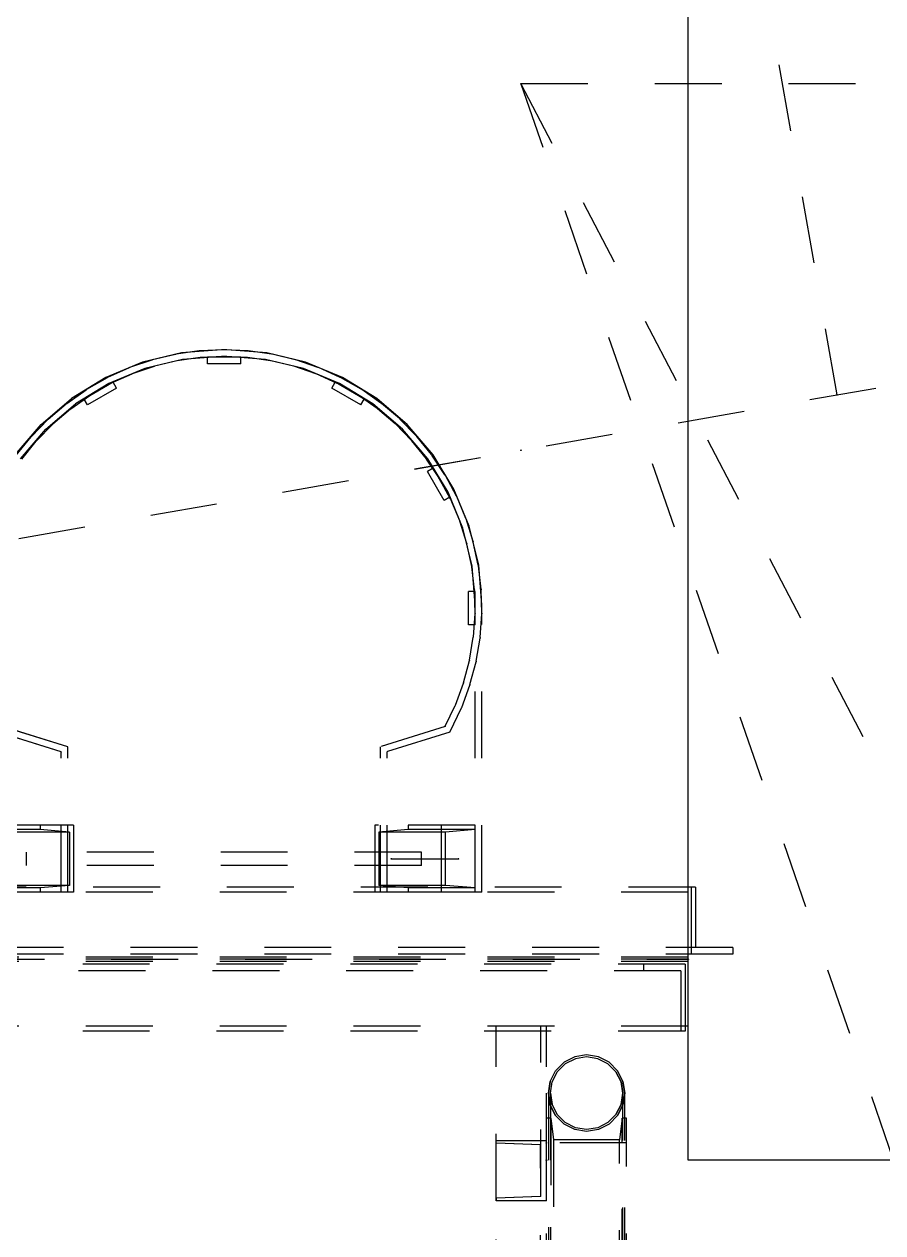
# Model space of a CAD drawing. Header units: millimetres. Extents: x 149919 to 150445, y 136651 to 136866.
# Drawn here: x 150259.471 to 150260.754, y 136848.966 to 136850.771 of the extents above; entities that cross this region are included whole.
import ezdxf

# ---------------------------------------------------------------- set-up
doc = ezdxf.new("R2010")
doc.units = ezdxf.units.MM
doc.header["$LTSCALE"] = 0.25
for name, pattern in [('CENTER', [50.8, 31.75, -6.35, 6.35, -6.35]), ('XKITLINE00', [0]), ('XKITLINE02', [4, 2, -2]), ('XKITLINE03', [6, 3, -1, 1, -1])]:
    doc.linetypes.add(name, pattern=pattern)

# ---------------------------------------------------------------- blocks, each defined once
blk = doc.blocks.new('çatıı')
at = {"color": 8, "linetype": 'CENTER'}
for p, q in [((11887.25, 19984.55), (11708.48, 21003.4)), ((11887.25, 19984.55), (11729.82, 20881.76)), ((11840, 20030.97), (12370, 19020.27)), ((11840, 20030.97), (12015, 19525.62)), ((12370, 20030.97), (11840, 20030.97)), ((11469.5, 19911.27), (12015, 20006.95)), ((11469.5, 19911.27), (12015, 20006.95)), ((11469.5, 19911.27), (11840, 19976.26))]:
    blk.add_line(p, q, dxfattribs=at)
at = {"color": 5, "linetype": 'XKITLINE00'}
for p, q in [((11865, 19870.28), (11865, 20204.82)), ((11945, 19870.28), (11865, 19870.28))]:
    blk.add_line(p, q, dxfattribs=at)
at = {"color": 116, "linetype": 'XKITLINE02', "true_color": 0x136734}
for p, q in [((11795.25, 19991.27), (11789.29, 19990.81)), ((11792.05, 19991.11), (11791.95, 19991.09)), ((11792.05, 19991.11), (11791.95, 19991.09)), ((11792.05, 19991.11), (11791.95, 19991.09)), ((11792.05, 19991.11), (11791.95, 19991.09)), ((11792.05, 19991.11), (11791.95, 19991.09)), ((11792.05, 19991.11), (11791.95, 19991.09)), ((11795.56, 19991.27), (11792.05, 19991.11)), ((11795.56, 19991.27), (11792.05, 19991.11)), ((11795.56, 19991.27), (11792.05, 19991.11)), ((11796.05, 19991.27), (11795.25, 19991.27)), ((11795.65, 19991.28), (11795.56, 19991.27)), ((11795.65, 19991.28), (11795.56, 19991.27)), ((11795.65, 19991.28), (11795.56, 19991.27)), ((11795.65, 19991.28), (11795.56, 19991.27)), ((11795.65, 19991.28), (11795.56, 19991.27)), ((11795.65, 19991.28), (11795.56, 19991.27)), ((11799.17, 19991.11), (11795.65, 19991.28)), ((11799.17, 19991.11), (11795.65, 19991.28)), ((11799.17, 19991.11), (11795.65, 19991.28)), ((11802.02, 19990.81), (11796.05, 19991.27)), ((11799.26, 19991.11), (11799.17, 19991.11)), ((11799.26, 19991.11), (11799.17, 19991.11)), ((11799.26, 19991.11), (11799.17, 19991.11)), ((11799.26, 19991.11), (11799.17, 19991.11)), ((11799.26, 19991.11), (11799.17, 19991.11)), ((11799.26, 19991.11), (11799.17, 19991.11)), ((11802.74, 19990.61), (11799.26, 19991.11)), ((11802.74, 19990.61), (11799.26, 19991.11)), ((11802.74, 19990.61), (11799.26, 19991.11)), ((11783.48, 19989.41), (11777.96, 19987.12)), ((11784.87, 19989.73), (11781.54, 19988.6)), ((11784.87, 19989.73), (11781.54, 19988.6)), ((11784.87, 19989.73), (11781.54, 19988.6)), ((11789.29, 19990.81), (11783.48, 19989.41)), ((11789.45, 19989.82), (11783.79, 19988.46)), ((11784.96, 19989.76), (11784.87, 19989.73)), ((11784.96, 19989.76), (11784.87, 19989.73)), ((11784.96, 19989.76), (11784.87, 19989.73)), ((11784.96, 19989.76), (11784.87, 19989.73)), ((11784.96, 19989.76), (11784.87, 19989.73)), ((11784.96, 19989.76), (11784.87, 19989.73)), ((11788.38, 19990.58), (11784.96, 19989.76)), ((11788.38, 19990.58), (11784.96, 19989.76)), ((11788.38, 19990.58), (11784.96, 19989.76)), ((11788.61, 19989.6), (11785.24, 19988.8)), ((11788.61, 19989.6), (11785.24, 19988.8)), ((11788.61, 19989.6), (11785.24, 19988.8)), ((11788.47, 19990.6), (11788.38, 19990.58)), ((11788.47, 19990.6), (11788.38, 19990.58)), ((11788.47, 19990.6), (11788.38, 19990.58)), ((11788.47, 19990.6), (11788.38, 19990.58)), ((11788.47, 19990.6), (11788.38, 19990.58)), ((11788.47, 19990.6), (11788.38, 19990.58)), ((11791.95, 19991.09), (11788.47, 19990.6)), ((11791.95, 19991.09), (11788.47, 19990.6)), ((11791.95, 19991.09), (11788.47, 19990.6)), ((11788.66, 19989.62), (11788.61, 19989.6)), ((11788.66, 19989.62), (11788.61, 19989.6)), ((11788.66, 19989.62), (11788.61, 19989.6)), ((11788.66, 19989.62), (11788.61, 19989.6)), ((11788.66, 19989.62), (11788.61, 19989.6)), ((11788.66, 19989.62), (11788.61, 19989.6)), ((11792.09, 19990.1), (11788.66, 19989.62)), ((11792.09, 19990.1), (11788.66, 19989.62)), ((11792.09, 19990.1), (11788.66, 19989.62)), ((11795.25, 19990.27), (11789.45, 19989.82)), ((11792.14, 19990.11), (11792.09, 19990.1)), ((11792.14, 19990.11), (11792.09, 19990.1)), ((11792.14, 19990.11), (11792.09, 19990.1)), ((11792.14, 19990.11), (11792.09, 19990.1)), ((11792.14, 19990.11), (11792.09, 19990.1)), ((11792.14, 19990.11), (11792.09, 19990.1)), ((11795.6, 19990.27), (11792.14, 19990.11)), ((11795.6, 19990.27), (11792.14, 19990.11)), ((11795.6, 19990.27), (11792.14, 19990.11)), ((11793.15, 19989.19), (11793.15, 19990.19)), ((11798.15, 19990.19), (11793.15, 19990.19)), ((11796.05, 19990.27), (11795.25, 19990.27)), ((11795.65, 19990.27), (11795.6, 19990.27)), ((11795.65, 19990.27), (11795.6, 19990.27)), ((11795.65, 19990.27), (11795.6, 19990.27)), ((11795.65, 19990.27), (11795.6, 19990.27)), ((11795.65, 19990.27), (11795.6, 19990.27)), ((11795.65, 19990.27), (11795.6, 19990.27)), ((11799.12, 19990.11), (11795.65, 19990.27)), ((11799.12, 19990.11), (11795.65, 19990.27)), ((11799.12, 19990.11), (11795.65, 19990.27)), ((11801.86, 19989.82), (11796.05, 19990.27)), ((11798.15, 19989.19), (11798.15, 19990.19)), ((11799.17, 19990.11), (11799.12, 19990.11)), ((11799.17, 19990.11), (11799.12, 19990.11)), ((11799.17, 19990.11), (11799.12, 19990.11)), ((11799.17, 19990.11), (11799.12, 19990.11)), ((11799.17, 19990.11), (11799.12, 19990.11)), ((11799.17, 19990.11), (11799.12, 19990.11)), ((11802.6, 19989.62), (11799.17, 19990.11)), ((11802.6, 19989.62), (11799.17, 19990.11)), ((11802.6, 19989.62), (11799.17, 19990.11)), ((11807.52, 19988.46), (11801.86, 19989.82)), ((11807.83, 19989.41), (11802.02, 19990.81)), ((11802.65, 19989.62), (11802.6, 19989.62)), ((11802.65, 19989.62), (11802.6, 19989.62)), ((11802.65, 19989.62), (11802.6, 19989.62)), ((11802.65, 19989.62), (11802.6, 19989.62)), ((11802.65, 19989.62), (11802.6, 19989.62)), ((11802.65, 19989.62), (11802.6, 19989.62)), ((11806.02, 19988.81), (11802.65, 19989.62)), ((11806.02, 19988.81), (11802.65, 19989.62)), ((11806.02, 19988.81), (11802.65, 19989.62)), ((11802.84, 19990.6), (11802.74, 19990.61)), ((11802.84, 19990.6), (11802.74, 19990.61)), ((11802.84, 19990.6), (11802.74, 19990.61)), ((11802.84, 19990.6), (11802.74, 19990.61)), ((11802.84, 19990.6), (11802.74, 19990.61)), ((11802.84, 19990.6), (11802.74, 19990.61)), ((11806.26, 19989.78), (11802.84, 19990.6)), ((11806.26, 19989.78), (11802.84, 19990.6)), ((11806.26, 19989.78), (11802.84, 19990.6)), ((11806.35, 19989.76), (11806.26, 19989.78)), ((11806.35, 19989.76), (11806.26, 19989.78)), ((11806.35, 19989.76), (11806.26, 19989.78)), ((11806.35, 19989.76), (11806.26, 19989.78)), ((11806.35, 19989.76), (11806.26, 19989.78)), ((11806.35, 19989.76), (11806.26, 19989.78)), ((11809.68, 19988.63), (11806.35, 19989.76)), ((11809.68, 19988.63), (11806.35, 19989.76)), ((11809.68, 19988.63), (11806.35, 19989.76)), ((11813.35, 19987.12), (11807.83, 19989.41)), ((11781.45, 19988.56), (11778.25, 19987.11)), ((11781.45, 19988.56), (11778.25, 19987.11)), ((11781.45, 19988.56), (11778.25, 19987.11)), ((11783.79, 19988.46), (11778.41, 19986.23)), ((11781.86, 19987.64), (11778.7, 19986.22)), ((11781.86, 19987.64), (11778.7, 19986.22)), ((11781.86, 19987.64), (11778.7, 19986.22)), ((11781.54, 19988.6), (11781.45, 19988.56)), ((11781.54, 19988.6), (11781.45, 19988.56)), ((11781.54, 19988.6), (11781.45, 19988.56)), ((11781.54, 19988.6), (11781.45, 19988.56)), ((11781.54, 19988.6), (11781.45, 19988.56)), ((11781.54, 19988.6), (11781.45, 19988.56)), ((11781.91, 19987.66), (11781.86, 19987.64)), ((11781.91, 19987.66), (11781.86, 19987.64)), ((11781.91, 19987.66), (11781.86, 19987.64)), ((11781.91, 19987.66), (11781.86, 19987.64)), ((11781.91, 19987.66), (11781.86, 19987.64)), ((11781.91, 19987.66), (11781.86, 19987.64)), ((11785.19, 19988.78), (11781.91, 19987.66)), ((11785.19, 19988.78), (11781.91, 19987.66)), ((11785.19, 19988.78), (11781.91, 19987.66)), ((11785.24, 19988.8), (11785.19, 19988.78)), ((11785.24, 19988.8), (11785.19, 19988.78)), ((11785.24, 19988.8), (11785.19, 19988.78)), ((11785.24, 19988.8), (11785.19, 19988.78)), ((11785.24, 19988.8), (11785.19, 19988.78)), ((11785.24, 19988.8), (11785.19, 19988.78)), ((11798.15, 19989.19), (11793.15, 19989.19)), ((11806.07, 19988.8), (11806.02, 19988.81)), ((11806.07, 19988.8), (11806.02, 19988.81)), ((11806.07, 19988.8), (11806.02, 19988.81)), ((11806.07, 19988.8), (11806.02, 19988.81)), ((11806.07, 19988.8), (11806.02, 19988.81)), ((11806.07, 19988.8), (11806.02, 19988.81)), ((11809.36, 19987.68), (11806.07, 19988.8)), ((11809.36, 19987.68), (11806.07, 19988.8)), ((11809.36, 19987.68), (11806.07, 19988.8)), ((11812.9, 19986.23), (11807.52, 19988.46)), ((11809.4, 19987.66), (11809.36, 19987.68)), ((11809.4, 19987.66), (11809.36, 19987.68)), ((11809.4, 19987.66), (11809.36, 19987.68)), ((11809.4, 19987.66), (11809.36, 19987.68)), ((11809.4, 19987.66), (11809.36, 19987.68)), ((11809.4, 19987.66), (11809.36, 19987.68)), ((11812.57, 19986.24), (11809.4, 19987.66)), ((11812.57, 19986.24), (11809.4, 19987.66)), ((11812.57, 19986.24), (11809.4, 19987.66)), ((11809.77, 19988.6), (11809.68, 19988.63)), ((11809.77, 19988.6), (11809.68, 19988.63)), ((11809.77, 19988.6), (11809.68, 19988.63)), ((11809.77, 19988.6), (11809.68, 19988.63)), ((11809.77, 19988.6), (11809.68, 19988.63)), ((11809.77, 19988.6), (11809.68, 19988.63)), ((11812.98, 19987.15), (11809.77, 19988.6)), ((11812.98, 19987.15), (11809.77, 19988.6)), ((11812.98, 19987.15), (11809.77, 19988.6)), ((11777.96, 19987.12), (11772.86, 19984)), ((11778.41, 19986.23), (11773.45, 19983.19)), ((11779.07, 19986.42), (11774.74, 19983.91)), ((11778.16, 19987.07), (11775.1, 19985.33)), ((11778.16, 19987.07), (11775.1, 19985.33)), ((11778.16, 19987.07), (11775.1, 19985.33)), ((11778.65, 19986.2), (11775.64, 19984.49)), ((11778.65, 19986.2), (11775.64, 19984.49)), ((11778.65, 19986.2), (11775.64, 19984.49)), ((11778.25, 19987.11), (11778.16, 19987.07)), ((11778.25, 19987.11), (11778.16, 19987.07)), ((11778.25, 19987.11), (11778.16, 19987.07)), ((11778.25, 19987.11), (11778.16, 19987.07)), ((11778.25, 19987.11), (11778.16, 19987.07)), ((11778.25, 19987.11), (11778.16, 19987.07)), ((11778.7, 19986.22), (11778.65, 19986.2)), ((11778.7, 19986.22), (11778.65, 19986.2)), ((11778.7, 19986.22), (11778.65, 19986.2)), ((11778.7, 19986.22), (11778.65, 19986.2)), ((11778.7, 19986.22), (11778.65, 19986.2)), ((11778.7, 19986.22), (11778.65, 19986.2)), ((11779.57, 19985.55), (11779.07, 19986.42)), ((11811.74, 19985.55), (11812.24, 19986.42)), ((11816.57, 19983.91), (11812.24, 19986.42)), ((11812.61, 19986.22), (11812.57, 19986.24)), ((11812.61, 19986.22), (11812.57, 19986.24)), ((11812.61, 19986.22), (11812.57, 19986.24)), ((11812.61, 19986.22), (11812.57, 19986.24)), ((11812.61, 19986.22), (11812.57, 19986.24)), ((11812.61, 19986.22), (11812.57, 19986.24)), ((11815.63, 19984.51), (11812.61, 19986.22)), ((11815.63, 19984.51), (11812.61, 19986.22)), ((11815.63, 19984.51), (11812.61, 19986.22)), ((11817.86, 19983.19), (11812.9, 19986.23)), ((11813.06, 19987.11), (11812.98, 19987.15)), ((11813.06, 19987.11), (11812.98, 19987.15)), ((11813.06, 19987.11), (11812.98, 19987.15)), ((11813.06, 19987.11), (11812.98, 19987.15)), ((11813.06, 19987.11), (11812.98, 19987.15)), ((11813.06, 19987.11), (11812.98, 19987.15)), ((11816.12, 19985.38), (11813.06, 19987.11)), ((11816.12, 19985.38), (11813.06, 19987.11)), ((11816.12, 19985.38), (11813.06, 19987.11)), ((11818.45, 19984), (11813.35, 19987.12)), ((11768.31, 19980.12), (11772.86, 19984)), ((11772.14, 19983.26), (11775.03, 19985.28)), ((11772.14, 19983.26), (11775.03, 19985.28)), ((11772.14, 19983.26), (11775.03, 19985.28)), ((11772.76, 19982.47), (11775.6, 19984.46)), ((11772.76, 19982.47), (11775.6, 19984.46)), ((11772.76, 19982.47), (11775.6, 19984.46)), ((11775.24, 19983.05), (11774.74, 19983.91)), ((11775.1, 19985.33), (11775.03, 19985.28)), ((11775.1, 19985.33), (11775.03, 19985.28)), ((11775.1, 19985.33), (11775.03, 19985.28)), ((11775.1, 19985.33), (11775.03, 19985.28)), ((11775.1, 19985.33), (11775.03, 19985.28)), ((11775.1, 19985.33), (11775.03, 19985.28)), ((11779.57, 19985.55), (11775.24, 19983.05)), ((11775.64, 19984.49), (11775.6, 19984.46)), ((11775.64, 19984.49), (11775.6, 19984.46)), ((11775.64, 19984.49), (11775.6, 19984.46)), ((11775.64, 19984.49), (11775.6, 19984.46)), ((11775.64, 19984.49), (11775.6, 19984.46)), ((11775.64, 19984.49), (11775.6, 19984.46)), ((11816.07, 19983.05), (11811.74, 19985.55)), ((11815.67, 19984.49), (11815.63, 19984.51)), ((11815.67, 19984.49), (11815.63, 19984.51)), ((11815.67, 19984.49), (11815.63, 19984.51)), ((11815.67, 19984.49), (11815.63, 19984.51)), ((11815.67, 19984.49), (11815.63, 19984.51)), ((11815.67, 19984.49), (11815.63, 19984.51)), ((11818.51, 19982.5), (11815.67, 19984.49)), ((11818.51, 19982.5), (11815.67, 19984.49)), ((11818.51, 19982.5), (11815.67, 19984.49)), ((11816.07, 19983.05), (11816.57, 19983.91)), ((11816.21, 19985.33), (11816.12, 19985.38)), ((11816.21, 19985.33), (11816.12, 19985.38)), ((11816.21, 19985.33), (11816.12, 19985.38)), ((11816.21, 19985.33), (11816.12, 19985.38)), ((11816.21, 19985.33), (11816.12, 19985.38)), ((11816.21, 19985.33), (11816.12, 19985.38)), ((11819.09, 19983.32), (11816.21, 19985.33)), ((11819.09, 19983.32), (11816.21, 19985.33)), ((11819.09, 19983.32), (11816.21, 19985.33)), ((11823, 19980.12), (11818.45, 19984)), ((11769.02, 19979.41), (11773.45, 19983.19)), ((11769.39, 19980.93), (11772.07, 19983.2)), ((11769.39, 19980.93), (11772.07, 19983.2)), ((11769.39, 19980.93), (11772.07, 19983.2)), ((11770.07, 19980.19), (11772.72, 19982.44)), ((11770.07, 19980.19), (11772.72, 19982.44)), ((11770.07, 19980.19), (11772.72, 19982.44)), ((11772.14, 19983.26), (11772.07, 19983.2)), ((11772.14, 19983.26), (11772.07, 19983.2)), ((11772.14, 19983.26), (11772.07, 19983.2)), ((11772.14, 19983.26), (11772.07, 19983.2)), ((11772.14, 19983.26), (11772.07, 19983.2)), ((11772.14, 19983.26), (11772.07, 19983.2)), ((11772.76, 19982.47), (11772.72, 19982.44)), ((11772.76, 19982.47), (11772.72, 19982.44)), ((11772.76, 19982.47), (11772.72, 19982.44)), ((11772.76, 19982.47), (11772.72, 19982.44)), ((11772.76, 19982.47), (11772.72, 19982.44)), ((11772.76, 19982.47), (11772.72, 19982.44)), ((11822.29, 19979.41), (11817.86, 19983.19)), ((11818.55, 19982.47), (11818.51, 19982.5)), ((11818.55, 19982.47), (11818.51, 19982.5)), ((11818.55, 19982.47), (11818.51, 19982.5)), ((11818.55, 19982.47), (11818.51, 19982.5)), ((11818.55, 19982.47), (11818.51, 19982.5)), ((11818.55, 19982.47), (11818.51, 19982.5)), ((11821.2, 19980.23), (11818.55, 19982.47)), ((11821.2, 19980.23), (11818.55, 19982.47)), ((11821.2, 19980.23), (11818.55, 19982.47)), ((11819.17, 19983.26), (11819.09, 19983.32)), ((11819.17, 19983.26), (11819.09, 19983.32)), ((11819.17, 19983.26), (11819.09, 19983.32)), ((11819.17, 19983.26), (11819.09, 19983.32)), ((11819.17, 19983.26), (11819.09, 19983.32)), ((11819.17, 19983.26), (11819.09, 19983.32)), ((11821.85, 19980.99), (11819.17, 19983.26)), ((11821.85, 19980.99), (11819.17, 19983.26)), ((11821.85, 19980.99), (11819.17, 19983.26)), ((11766.87, 19978.34), (11769.32, 19980.86)), ((11766.87, 19978.34), (11769.32, 19980.86)), ((11766.87, 19978.34), (11769.32, 19980.86)), ((11769.39, 19980.93), (11769.32, 19980.86)), ((11769.39, 19980.93), (11769.32, 19980.86)), ((11769.39, 19980.93), (11769.32, 19980.86)), ((11769.39, 19980.93), (11769.32, 19980.86)), ((11769.39, 19980.93), (11769.32, 19980.86)), ((11769.39, 19980.93), (11769.32, 19980.86)), ((11821.92, 19980.93), (11821.85, 19980.99)), ((11821.92, 19980.93), (11821.85, 19980.99)), ((11821.92, 19980.93), (11821.85, 19980.99)), ((11821.92, 19980.93), (11821.85, 19980.99)), ((11821.92, 19980.93), (11821.85, 19980.99)), ((11821.92, 19980.93), (11821.85, 19980.99)), ((11824.37, 19978.41), (11821.92, 19980.93)), ((11824.37, 19978.41), (11821.92, 19980.93)), ((11824.37, 19978.41), (11821.92, 19980.93)), ((11764.43, 19975.57), (11768.31, 19980.12)), ((11765.24, 19974.98), (11769.02, 19979.41)), ((11767.62, 19977.68), (11770.04, 19980.16)), ((11767.62, 19977.68), (11770.04, 19980.16)), ((11767.62, 19977.68), (11770.04, 19980.16)), ((11770.07, 19980.19), (11770.04, 19980.16)), ((11770.07, 19980.19), (11770.04, 19980.16)), ((11770.07, 19980.19), (11770.04, 19980.16)), ((11770.07, 19980.19), (11770.04, 19980.16)), ((11770.07, 19980.19), (11770.04, 19980.16)), ((11770.07, 19980.19), (11770.04, 19980.16)), ((11821.24, 19980.19), (11821.2, 19980.23)), ((11821.24, 19980.19), (11821.2, 19980.23)), ((11821.24, 19980.19), (11821.2, 19980.23)), ((11821.24, 19980.19), (11821.2, 19980.23)), ((11821.24, 19980.19), (11821.2, 19980.23)), ((11821.24, 19980.19), (11821.2, 19980.23)), ((11823.66, 19977.71), (11821.24, 19980.19)), ((11823.66, 19977.71), (11821.24, 19980.19)), ((11823.66, 19977.71), (11821.24, 19980.19)), ((11826.07, 19974.98), (11822.29, 19979.41)), ((11826.88, 19975.57), (11823, 19980.12)), ((11764.6, 19975.53), (11766.81, 19978.27)), ((11764.6, 19975.53), (11766.81, 19978.27)), ((11764.6, 19975.53), (11766.81, 19978.27)), ((11765.41, 19974.94), (11767.59, 19977.64)), ((11765.41, 19974.94), (11767.59, 19977.64)), ((11765.41, 19974.94), (11767.59, 19977.64)), ((11766.87, 19978.34), (11766.81, 19978.27)), ((11766.87, 19978.34), (11766.81, 19978.27)), ((11766.87, 19978.34), (11766.81, 19978.27)), ((11766.87, 19978.34), (11766.81, 19978.27)), ((11766.87, 19978.34), (11766.81, 19978.27)), ((11766.87, 19978.34), (11766.81, 19978.27)), ((11767.62, 19977.68), (11767.59, 19977.64)), ((11767.62, 19977.68), (11767.59, 19977.64)), ((11767.62, 19977.68), (11767.59, 19977.64)), ((11767.62, 19977.68), (11767.59, 19977.64)), ((11767.62, 19977.68), (11767.59, 19977.64)), ((11767.62, 19977.68), (11767.59, 19977.64)), ((11823.66, 19977.71), (11823.69, 19977.68)), ((11823.66, 19977.71), (11823.69, 19977.68)), ((11823.66, 19977.71), (11823.69, 19977.68)), ((11823.66, 19977.71), (11823.69, 19977.68)), ((11823.66, 19977.71), (11823.69, 19977.68)), ((11823.66, 19977.71), (11823.69, 19977.68)), ((11825.87, 19974.98), (11823.69, 19977.68)), ((11825.87, 19974.98), (11823.69, 19977.68)), ((11825.87, 19974.98), (11823.69, 19977.68)), ((11824.37, 19978.41), (11824.44, 19978.34)), ((11824.37, 19978.41), (11824.44, 19978.34)), ((11824.37, 19978.41), (11824.44, 19978.34)), ((11824.37, 19978.41), (11824.44, 19978.34)), ((11824.37, 19978.41), (11824.44, 19978.34)), ((11824.37, 19978.41), (11824.44, 19978.34)), ((11826.65, 19975.61), (11824.44, 19978.34)), ((11826.65, 19975.61), (11824.44, 19978.34)), ((11826.65, 19975.61), (11824.44, 19978.34)), ((11825.87, 19974.98), (11825.9, 19974.94)), ((11825.87, 19974.98), (11825.9, 19974.94)), ((11825.87, 19974.98), (11825.9, 19974.94)), ((11825.87, 19974.98), (11825.9, 19974.94)), ((11825.87, 19974.98), (11825.9, 19974.94)), ((11825.87, 19974.98), (11825.9, 19974.94)), ((11827.82, 19972.05), (11825.9, 19974.94)), ((11827.82, 19972.05), (11825.9, 19974.94)), ((11827.82, 19972.05), (11825.9, 19974.94)), ((11829.11, 19970.02), (11826.07, 19974.98)), ((11826.65, 19975.61), (11826.71, 19975.53)), ((11826.65, 19975.61), (11826.71, 19975.53)), ((11826.65, 19975.61), (11826.71, 19975.53)), ((11826.65, 19975.61), (11826.71, 19975.53)), ((11826.65, 19975.61), (11826.71, 19975.53)), ((11826.65, 19975.61), (11826.71, 19975.53)), ((11828.65, 19972.6), (11826.71, 19975.53)), ((11828.65, 19972.6), (11826.71, 19975.53)), ((11828.65, 19972.6), (11826.71, 19975.53)), ((11830, 19970.47), (11826.88, 19975.57)), ((11826.89, 19973.61), (11826.02, 19973.11)), ((11828.51, 19968.78), (11826.02, 19973.11)), ((11829.38, 19969.27), (11826.89, 19973.61)), ((11827.82, 19972.05), (11827.85, 19972.01)), ((11827.82, 19972.05), (11827.85, 19972.01)), ((11827.82, 19972.05), (11827.85, 19972.01)), ((11827.82, 19972.05), (11827.85, 19972.01)), ((11827.82, 19972.05), (11827.85, 19972.01)), ((11827.82, 19972.05), (11827.85, 19972.01)), ((11829.48, 19968.95), (11827.85, 19972.01)), ((11829.48, 19968.95), (11827.85, 19972.01)), ((11829.48, 19968.95), (11827.85, 19972.01)), ((11828.65, 19972.6), (11828.71, 19972.52)), ((11828.65, 19972.6), (11828.71, 19972.52)), ((11828.65, 19972.6), (11828.71, 19972.52)), ((11828.65, 19972.6), (11828.71, 19972.52)), ((11828.65, 19972.6), (11828.71, 19972.52)), ((11828.65, 19972.6), (11828.71, 19972.52)), ((11830.37, 19969.42), (11828.71, 19972.52)), ((11830.37, 19969.42), (11828.71, 19972.52)), ((11830.37, 19969.42), (11828.71, 19972.52)), ((11831.34, 19964.64), (11829.11, 19970.02)), ((11832.29, 19964.95), (11830, 19970.47)), ((11829.38, 19969.27), (11828.51, 19968.78)), ((11829.48, 19968.95), (11829.51, 19968.91)), ((11829.48, 19968.95), (11829.51, 19968.91)), ((11829.48, 19968.95), (11829.51, 19968.91)), ((11829.48, 19968.95), (11829.51, 19968.91)), ((11829.48, 19968.95), (11829.51, 19968.91)), ((11829.48, 19968.95), (11829.51, 19968.91)), ((11830.85, 19965.71), (11829.51, 19968.91)), ((11830.85, 19965.71), (11829.51, 19968.91)), ((11830.85, 19965.71), (11829.51, 19968.91)), ((11830.37, 19969.42), (11830.41, 19969.34)), ((11830.37, 19969.42), (11830.41, 19969.34)), ((11830.37, 19969.42), (11830.41, 19969.34)), ((11830.37, 19969.42), (11830.41, 19969.34)), ((11830.37, 19969.42), (11830.41, 19969.34)), ((11830.37, 19969.42), (11830.41, 19969.34)), ((11831.77, 19966.1), (11830.41, 19969.34)), ((11831.77, 19966.1), (11830.41, 19969.34)), ((11831.77, 19966.1), (11830.41, 19969.34)), ((11831.77, 19966.1), (11831.81, 19966.01)), ((11831.77, 19966.1), (11831.81, 19966.01)), ((11831.77, 19966.1), (11831.81, 19966.01)), ((11831.77, 19966.1), (11831.81, 19966.01)), ((11831.77, 19966.1), (11831.81, 19966.01)), ((11831.77, 19966.1), (11831.81, 19966.01)), ((11832.86, 19962.65), (11831.81, 19966.01)), ((11832.86, 19962.65), (11831.81, 19966.01)), ((11832.86, 19962.65), (11831.81, 19966.01)), ((11830.85, 19965.71), (11830.87, 19965.66)), ((11830.85, 19965.71), (11830.87, 19965.66)), ((11830.85, 19965.71), (11830.87, 19965.66)), ((11830.85, 19965.71), (11830.87, 19965.66)), ((11830.85, 19965.71), (11830.87, 19965.66)), ((11830.85, 19965.71), (11830.87, 19965.66)), ((11831.91, 19962.36), (11830.87, 19965.66)), ((11831.91, 19962.36), (11830.87, 19965.66)), ((11831.91, 19962.36), (11830.87, 19965.66)), ((11832.7, 19958.98), (11831.34, 19964.64)), ((11833.69, 19959.13), (11832.29, 19964.95)), ((11831.91, 19962.36), (11831.92, 19962.31)), ((11831.91, 19962.36), (11831.92, 19962.31)), ((11831.91, 19962.36), (11831.92, 19962.31)), ((11831.91, 19962.36), (11831.92, 19962.31)), ((11831.91, 19962.36), (11831.92, 19962.31)), ((11831.91, 19962.36), (11831.92, 19962.31)), ((11832.65, 19958.92), (11831.92, 19962.31)), ((11832.65, 19958.92), (11831.92, 19962.31)), ((11832.65, 19958.92), (11831.92, 19962.31)), ((11832.86, 19962.65), (11832.89, 19962.56)), ((11832.86, 19962.65), (11832.89, 19962.56)), ((11832.86, 19962.65), (11832.89, 19962.56)), ((11832.86, 19962.65), (11832.89, 19962.56)), ((11832.86, 19962.65), (11832.89, 19962.56)), ((11832.86, 19962.65), (11832.89, 19962.56)), ((11833.62, 19959.13), (11832.89, 19962.56)), ((11833.62, 19959.13), (11832.89, 19962.56)), ((11833.62, 19959.13), (11832.89, 19962.56)), ((11832.65, 19958.92), (11832.66, 19958.87)), ((11832.65, 19958.92), (11832.66, 19958.87)), ((11832.65, 19958.92), (11832.66, 19958.87)), ((11832.65, 19958.92), (11832.66, 19958.87)), ((11832.65, 19958.92), (11832.66, 19958.87)), ((11832.65, 19958.92), (11832.66, 19958.87)), ((11833.06, 19955.42), (11832.66, 19958.87)), ((11833.06, 19955.42), (11832.66, 19958.87)), ((11833.06, 19955.42), (11832.66, 19958.87)), ((11833.15, 19953.17), (11832.7, 19958.98)), ((11833.62, 19959.13), (11833.64, 19959.03)), ((11833.62, 19959.13), (11833.64, 19959.03)), ((11833.62, 19959.13), (11833.64, 19959.03)), ((11833.62, 19959.13), (11833.64, 19959.03)), ((11833.62, 19959.13), (11833.64, 19959.03)), ((11833.62, 19959.13), (11833.64, 19959.03)), ((11834.05, 19955.54), (11833.64, 19959.03)), ((11834.05, 19955.54), (11833.64, 19959.03)), ((11834.05, 19955.54), (11833.64, 19959.03)), ((11834.15, 19953.17), (11833.69, 19959.13)), ((11832.15, 19950.19), (11832.16, 19955.19)), ((11833.16, 19955.19), (11832.16, 19955.19)), ((11833.06, 19955.42), (11833.06, 19955.37)), ((11833.06, 19955.42), (11833.06, 19955.37)), ((11833.06, 19955.42), (11833.06, 19955.37)), ((11833.06, 19955.42), (11833.06, 19955.37)), ((11833.06, 19955.42), (11833.06, 19955.37)), ((11833.06, 19955.42), (11833.06, 19955.37)), ((11833.14, 19951.91), (11833.06, 19955.37)), ((11833.14, 19951.91), (11833.06, 19955.37)), ((11833.14, 19951.91), (11833.06, 19955.37)), ((11833.15, 19950.19), (11833.16, 19955.19)), ((11834.05, 19955.54), (11834.06, 19955.44)), ((11834.05, 19955.54), (11834.06, 19955.44)), ((11834.05, 19955.54), (11834.06, 19955.44)), ((11834.05, 19955.54), (11834.06, 19955.44)), ((11834.05, 19955.54), (11834.06, 19955.44)), ((11834.05, 19955.54), (11834.06, 19955.44)), ((11834.14, 19951.93), (11834.06, 19955.44)), ((11834.14, 19951.93), (11834.06, 19955.44)), ((11834.14, 19951.93), (11834.06, 19955.44)), ((11832.9, 19948.4), (11833.14, 19951.86)), ((11832.9, 19948.4), (11833.14, 19951.86)), ((11832.9, 19948.4), (11833.14, 19951.86)), ((11833.14, 19951.91), (11833.14, 19951.86)), ((11833.14, 19951.91), (11833.14, 19951.86)), ((11833.14, 19951.91), (11833.14, 19951.86)), ((11833.14, 19951.91), (11833.14, 19951.86)), ((11833.14, 19951.91), (11833.14, 19951.86)), ((11833.14, 19951.91), (11833.14, 19951.86)), ((11833.15, 19910.27), (11833.15, 19953.17)), ((11833.89, 19948.33), (11834.14, 19951.83)), ((11833.89, 19948.33), (11834.14, 19951.83)), ((11833.89, 19948.33), (11834.14, 19951.83)), ((11834.14, 19951.93), (11834.14, 19951.83)), ((11834.14, 19951.93), (11834.14, 19951.83)), ((11834.14, 19951.93), (11834.14, 19951.83)), ((11834.14, 19951.93), (11834.14, 19951.83)), ((11834.14, 19951.93), (11834.14, 19951.83)), ((11834.14, 19951.93), (11834.14, 19951.83)), ((11834.15, 19910.27), (11834.15, 19953.17)), ((11833.15, 19950.19), (11832.15, 19950.19)), ((11832.32, 19944.93), (11832.89, 19948.35)), ((11832.32, 19944.93), (11832.89, 19948.35)), ((11832.32, 19944.93), (11832.89, 19948.35)), ((11832.9, 19948.4), (11832.89, 19948.35)), ((11832.9, 19948.4), (11832.89, 19948.35)), ((11832.9, 19948.4), (11832.89, 19948.35)), ((11832.9, 19948.4), (11832.89, 19948.35)), ((11832.9, 19948.4), (11832.89, 19948.35)), ((11832.9, 19948.4), (11832.89, 19948.35)), ((11833.31, 19944.76), (11833.89, 19948.23)), ((11833.31, 19944.76), (11833.89, 19948.23)), ((11833.31, 19944.76), (11833.89, 19948.23)), ((11833.89, 19948.33), (11833.89, 19948.23)), ((11833.89, 19948.33), (11833.89, 19948.23)), ((11833.89, 19948.33), (11833.89, 19948.23)), ((11833.89, 19948.33), (11833.89, 19948.23)), ((11833.89, 19948.33), (11833.89, 19948.23)), ((11833.89, 19948.33), (11833.89, 19948.23)), ((11831.43, 19941.53), (11832.31, 19944.88)), ((11831.43, 19941.53), (11832.31, 19944.88)), ((11831.43, 19941.53), (11832.31, 19944.88)), ((11832.32, 19944.93), (11832.31, 19944.88)), ((11832.32, 19944.93), (11832.31, 19944.88)), ((11832.32, 19944.93), (11832.31, 19944.88)), ((11832.32, 19944.93), (11832.31, 19944.88)), ((11832.32, 19944.93), (11832.31, 19944.88)), ((11832.32, 19944.93), (11832.31, 19944.88)), ((11832.39, 19941.27), (11833.29, 19944.67)), ((11832.39, 19941.27), (11833.29, 19944.67)), ((11832.39, 19941.27), (11833.29, 19944.67)), ((11833.31, 19944.76), (11833.29, 19944.67)), ((11833.31, 19944.76), (11833.29, 19944.67)), ((11833.31, 19944.76), (11833.29, 19944.67)), ((11833.31, 19944.76), (11833.29, 19944.67)), ((11833.31, 19944.76), (11833.29, 19944.67)), ((11833.31, 19944.76), (11833.29, 19944.67)), ((11830.21, 19938.22), (11831.41, 19941.48)), ((11830.21, 19938.22), (11831.41, 19941.48)), ((11830.21, 19938.22), (11831.41, 19941.48)), ((11831.15, 19937.88), (11832.37, 19941.18)), ((11831.15, 19937.88), (11832.37, 19941.18)), ((11831.15, 19937.88), (11832.37, 19941.18)), ((11831.43, 19941.53), (11831.41, 19941.48)), ((11831.43, 19941.53), (11831.41, 19941.48)), ((11831.43, 19941.53), (11831.41, 19941.48)), ((11831.43, 19941.53), (11831.41, 19941.48)), ((11831.43, 19941.53), (11831.41, 19941.48)), ((11831.43, 19941.53), (11831.41, 19941.48)), ((11832.39, 19941.27), (11832.37, 19941.18)), ((11832.39, 19941.27), (11832.37, 19941.18)), ((11832.39, 19941.27), (11832.37, 19941.18)), ((11832.39, 19941.27), (11832.37, 19941.18)), ((11832.39, 19941.27), (11832.37, 19941.18)), ((11832.39, 19941.27), (11832.37, 19941.18)), ((11828.7, 19935.05), (11830.2, 19938.18)), ((11828.7, 19935.05), (11830.2, 19938.18)), ((11828.7, 19935.05), (11830.2, 19938.18)), ((11829.39, 19934.18), (11831.12, 19937.79)), ((11829.39, 19934.18), (11831.12, 19937.79)), ((11829.39, 19934.18), (11831.12, 19937.79)), ((11830.21, 19938.22), (11830.2, 19938.18)), ((11830.21, 19938.22), (11830.2, 19938.18)), ((11830.21, 19938.22), (11830.2, 19938.18)), ((11830.21, 19938.22), (11830.2, 19938.18)), ((11830.21, 19938.22), (11830.2, 19938.18)), ((11830.21, 19938.22), (11830.2, 19938.18)), ((11831.15, 19937.88), (11831.12, 19937.79)), ((11831.15, 19937.88), (11831.12, 19937.79)), ((11831.15, 19937.88), (11831.12, 19937.79)), ((11831.15, 19937.88), (11831.12, 19937.79)), ((11831.15, 19937.88), (11831.12, 19937.79)), ((11831.15, 19937.88), (11831.12, 19937.79)), ((11771.3, 19931.25), (11761.92, 19934.18)), ((11771.3, 19931.25), (11761.92, 19934.18)), ((11771.3, 19931.25), (11762.38, 19934.04)), ((11772.3, 19931.99), (11762.68, 19934.99)), ((11772.3, 19931.99), (11762.68, 19934.99)), ((11772.3, 19931.99), (11763.8, 19934.64)), ((11828.68, 19935), (11819, 19931.99)), ((11828.68, 19935), (11819, 19931.99)), ((11828.68, 19935), (11819, 19931.99)), ((11829.39, 19934.18), (11820.05, 19931.27)), ((11829.39, 19934.18), (11820.05, 19931.27)), ((11829.39, 19934.18), (11820.05, 19931.27)), ((11828.7, 19935.05), (11828.68, 19935)), ((11828.7, 19935.05), (11828.68, 19935)), ((11828.7, 19935.05), (11828.68, 19935)), ((11828.7, 19935.05), (11828.68, 19935)), ((11828.7, 19935.05), (11828.68, 19935)), ((11828.7, 19935.05), (11828.68, 19935)), ((11772.3, 19910.27), (11772.3, 19931.99)), ((11772.3, 19910.27), (11772.3, 19931.99)), ((11772.3, 19910.27), (11772.3, 19931.99)), ((11819, 19910.27), (11819, 19931.99)), ((11819, 19910.27), (11819, 19931.99)), ((11819, 19910.27), (11819, 19931.99)), ((11771.3, 19931.25), (11771.3, 19931.2)), ((11771.3, 19931.25), (11771.3, 19931.2)), ((11771.3, 19931.25), (11771.3, 19931.2)), ((11771.3, 19931.25), (11771.3, 19931.2)), ((11771.3, 19931.25), (11771.3, 19931.2)), ((11771.3, 19931.25), (11771.3, 19931.2)), ((11771.3, 19910.27), (11771.3, 19931.2)), ((11771.3, 19910.27), (11771.3, 19931.2)), ((11771.3, 19910.27), (11771.3, 19931.2)), ((11820.05, 19931.27), (11820, 19931.25)), ((11820.05, 19931.27), (11820, 19931.25)), ((11820.05, 19931.27), (11820, 19931.25)), ((11820.05, 19931.27), (11820, 19931.25)), ((11820.05, 19931.27), (11820, 19931.25)), ((11820.05, 19931.27), (11820, 19931.25)), ((11820, 19910.27), (11820, 19931.25)), ((11820, 19910.27), (11820, 19931.25)), ((11820, 19910.27), (11820, 19931.25)), ((11768.13, 19919.62), (11758.15, 19919.62)), ((11772.55, 19919.27), (11762.64, 19919.27)), ((11769.6, 19920.27), (11763.8, 19920.27)), ((11768.15, 19919.62), (11768.13, 19919.62)), ((11768.15, 19920.27), (11768.15, 19919.62)), ((11772.55, 19919.27), (11768.15, 19919.62)), ((11773.15, 19920.27), (11769.6, 19920.27)), ((11772.55, 19919.27), (11772.55, 19911.28)), ((11773.15, 19920.27), (11773.15, 19910.27)), ((11818.71, 19920.27), (11818.15, 19920.27)), ((11818.15, 19920.27), (11818.15, 19910.27)), ((11833.15, 19920.27), (11818.71, 19920.27)), ((11823.15, 19919.62), (11818.75, 19919.27)), ((11828.67, 19919.27), (11818.75, 19919.27)), ((11818.75, 19919.27), (11818.75, 19911.28)), ((11823.15, 19920.27), (11823.15, 19919.62)), ((11823.18, 19920.27), (11823.15, 19920.27)), ((11832.15, 19919.62), (11823.15, 19919.62)), ((11828.15, 19910.27), (11828.15, 19920.27)), ((11828.75, 19919.27), (11828.67, 19919.27)), ((11833.15, 19919.62), (11828.75, 19919.27)), ((11828.75, 19911.28), (11828.75, 19919.27)), ((11833.15, 19919.62), (11832.15, 19919.62)), ((11833.15, 19919.62), (11833.15, 19920.27)), ((11766.15, 19914.27), (11766.15, 19916.27)), ((11825.15, 19916.27), (11766.15, 19916.27)), ((11766.15, 19914.27), (11766.15, 19916.27)), ((11825.15, 19916.27), (11766.15, 19916.27)), ((11766.15, 19914.27), (11766.15, 19916.27)), ((11825.15, 19916.27), (11766.15, 19916.27)), ((11766.15, 19914.27), (11766.15, 19916.27)), ((11825.15, 19916.27), (11766.15, 19916.27)), ((11766.15, 19914.27), (11766.15, 19916.27)), ((11825.15, 19916.27), (11766.15, 19916.27)), ((11766.15, 19914.27), (11766.15, 19916.27)), ((11825.15, 19916.27), (11766.15, 19916.27)), ((11766.15, 19914.27), (11766.15, 19916.27)), ((11825.15, 19916.27), (11766.15, 19916.27)), ((11766.15, 19914.27), (11766.15, 19916.27)), ((11825.15, 19916.27), (11766.15, 19916.27)), ((11766.15, 19914.27), (11766.15, 19916.27)), ((11825.15, 19916.27), (11766.15, 19916.27)), ((11825.15, 19914.27), (11825.15, 19916.27)), ((11825.15, 19914.27), (11825.15, 19916.27)), ((11825.15, 19914.27), (11825.15, 19916.27)), ((11825.15, 19914.27), (11825.15, 19916.27)), ((11825.15, 19914.27), (11825.15, 19916.27)), ((11825.15, 19914.27), (11825.15, 19916.27)), ((11825.15, 19914.27), (11825.15, 19916.27)), ((11825.15, 19914.27), (11825.15, 19916.27)), ((11825.15, 19914.27), (11825.15, 19916.27)), ((11825.15, 19914.27), (11766.15, 19914.27)), ((11825.15, 19914.27), (11766.15, 19914.27)), ((11825.15, 19914.27), (11766.15, 19914.27)), ((11825.15, 19914.27), (11766.15, 19914.27)), ((11825.15, 19914.27), (11766.15, 19914.27)), ((11825.15, 19914.27), (11766.15, 19914.27)), ((11825.15, 19914.27), (11766.15, 19914.27)), ((11825.15, 19914.27), (11766.15, 19914.27)), ((11825.15, 19914.27), (11766.15, 19914.27)), ((11865, 19910.27), (11757.15, 19910.27)), ((11768.15, 19910.92), (11758.15, 19910.92)), ((11866.08, 19911.02), (11759.4, 19911.02)), ((11769.6, 19911.28), (11762.55, 19911.28)), ((11773.15, 19910.27), (11763.8, 19910.27)), ((11772.55, 19911.28), (11768.15, 19910.92)), ((11768.15, 19910.92), (11768.15, 19910.27)), ((11772.55, 19911.28), (11769.6, 19911.28)), ((11772.3, 19910.27), (11771.3, 19910.27)), ((11772.3, 19910.27), (11771.3, 19910.27)), ((11772.3, 19910.27), (11771.3, 19910.27)), ((11828.13, 19910.27), (11818.15, 19910.27)), ((11828.67, 19911.28), (11818.75, 19911.28)), ((11823.15, 19910.92), (11818.75, 19911.28)), ((11820, 19910.27), (11819, 19910.27)), ((11820, 19910.27), (11819, 19910.27)), ((11820, 19910.27), (11819, 19910.27)), ((11823.15, 19910.92), (11823.15, 19910.27)), ((11823.18, 19910.92), (11823.15, 19910.92)), ((11833.15, 19910.27), (11823.15, 19910.27)), ((11828.15, 19910.92), (11823.18, 19910.92)), ((11833.15, 19910.92), (11828.15, 19910.92)), ((11828.75, 19911.28), (11828.67, 19911.28)), ((11833.15, 19910.92), (11828.75, 19911.28)), ((11833.15, 19910.27), (11833.15, 19910.92)), ((11834.15, 19910.27), (11833.15, 19910.27)), ((11865, 19890.27), (11865, 19910.27)), ((11865.46, 19911.02), (11865.46, 19901.02)), ((11866.08, 19911.02), (11866.08, 19902.02)), ((11871.67, 19901.02), (11739.26, 19901.02)), ((11871.67, 19902.02), (11739.88, 19902.02)), ((11871.67, 19902.02), (11871.67, 19901.02)), ((11865, 19900.6), (11738.8, 19900.6)), ((11865, 19899.95), (11738.8, 19899.95)), ((11864.53, 19899.52), (11738.8, 19899.52)), ((11858.32, 19899.52), (11858.32, 19898.52)), ((11864.53, 19899.52), (11864.53, 19889.52)), ((11863.91, 19898.52), (11737.71, 19898.52)), ((11863.91, 19898.52), (11863.91, 19889.52)), ((11865, 19890.27), (11763.8, 19890.27)), ((11836.32, 19864.22), (11836.32, 19890.27)), ((11843.82, 19890.27), (11836.32, 19890.27)), ((11842.97, 19864.84), (11842.97, 19890.27)), ((11843.82, 19864.22), (11843.82, 19890.27)), ((11864.53, 19889.52), (11763.8, 19889.52)), ((11846.46, 19884.9), (11845.19, 19883.63)), ((11845.19, 19883.63), (11846.46, 19884.9)), ((11846.63, 19884.66), (11845.43, 19883.46)), ((11845.43, 19883.46), (11846.63, 19884.66)), ((11848.05, 19885.71), (11846.46, 19884.9)), ((11848.05, 19885.71), (11846.46, 19884.9)), ((11848.14, 19885.42), (11846.63, 19884.66)), ((11848.14, 19885.42), (11846.63, 19884.66)), ((11849.81, 19885.99), (11848.05, 19885.71)), ((11849.81, 19885.99), (11848.05, 19885.71)), ((11849.81, 19885.69), (11848.14, 19885.42)), ((11849.81, 19885.69), (11848.14, 19885.42)), ((11851.58, 19885.71), (11849.81, 19885.99)), ((11851.58, 19885.71), (11849.81, 19885.99)), ((11851.49, 19885.42), (11849.81, 19885.69)), ((11851.49, 19885.42), (11849.81, 19885.69)), ((11853, 19884.66), (11851.49, 19885.42)), ((11853, 19884.66), (11851.49, 19885.42)), ((11853.17, 19884.9), (11851.58, 19885.71)), ((11853.17, 19884.9), (11851.58, 19885.71)), ((11853, 19884.66), (11854.2, 19883.46)), ((11854.2, 19883.46), (11853, 19884.66)), ((11853.17, 19884.9), (11854.44, 19883.63)), ((11854.44, 19883.63), (11853.17, 19884.9)), ((11844.38, 19882.04), (11845.19, 19883.63)), ((11844.38, 19882.04), (11845.19, 19883.63)), ((11845.43, 19883.46), (11844.66, 19881.95)), ((11844.66, 19881.95), (11845.43, 19883.46)), ((11854.2, 19883.46), (11854.96, 19881.95)), ((11854.96, 19881.95), (11854.2, 19883.46)), ((11854.44, 19883.63), (11855.25, 19882.04)), ((11855.25, 19882.04), (11854.44, 19883.63)), ((11844.38, 19882.04), (11844.1, 19880.27)), ((11844.1, 19880.27), (11844.38, 19882.04)), ((11844.4, 19880.27), (11844.66, 19881.95)), ((11844.4, 19880.27), (11844.66, 19881.95)), ((11854.96, 19881.95), (11855.23, 19880.27)), ((11855.23, 19880.27), (11854.96, 19881.95)), ((11855.25, 19882.04), (11855.53, 19880.27)), ((11855.53, 19880.27), (11855.25, 19882.04)), ((11844.1, 19880.27), (11844.38, 19878.51)), ((11844.1, 19880.27), (11844.1, 19573.2)), ((11844.38, 19878.51), (11844.1, 19880.27)), ((11844.4, 19880.27), (11844.66, 19878.6)), ((11844.4, 19880.27), (11844.4, 19573.2)), ((11844.66, 19878.6), (11844.4, 19880.27)), ((11855.23, 19880.27), (11854.96, 19878.6)), ((11854.96, 19878.6), (11855.23, 19880.27)), ((11855.23, 19573.2), (11855.23, 19880.27)), ((11855.53, 19880.27), (11855.25, 19878.51)), ((11855.25, 19878.51), (11855.53, 19880.27)), ((11855.53, 19573.2), (11855.53, 19880.27)), ((11844.38, 19878.51), (11845.19, 19876.92)), ((11845.19, 19876.92), (11844.38, 19878.51)), ((11844.66, 19878.6), (11845.43, 19877.09)), ((11845.43, 19877.09), (11844.66, 19878.6)), ((11854.96, 19878.6), (11854.2, 19877.09)), ((11854.2, 19877.09), (11854.96, 19878.6)), ((11855.25, 19878.51), (11854.44, 19876.92)), ((11854.44, 19876.92), (11855.25, 19878.51)), ((11843.8, 19789.33), (11843.8, 19876.52)), ((11844.48, 19876.52), (11843.8, 19876.52)), ((11844.48, 19876.52), (11844.48, 19793)), ((11844.48, 19876.52), (11844.86, 19873.32)), ((11845.19, 19876.92), (11846.46, 19875.65)), ((11846.46, 19875.65), (11845.19, 19876.92)), ((11845.43, 19877.09), (11846.63, 19875.89)), ((11846.63, 19875.89), (11845.43, 19877.09)), ((11848.05, 19874.84), (11846.46, 19875.65)), ((11848.05, 19874.84), (11846.46, 19875.65)), ((11848.14, 19875.12), (11846.63, 19875.89)), ((11848.14, 19875.12), (11846.63, 19875.89)), ((11853, 19875.89), (11851.49, 19875.12)), ((11853, 19875.89), (11851.49, 19875.12)), ((11853.17, 19875.65), (11851.58, 19874.84)), ((11853.17, 19875.65), (11851.58, 19874.84)), ((11854.2, 19877.09), (11853, 19875.89)), ((11853, 19875.89), (11854.2, 19877.09)), ((11854.44, 19876.92), (11853.17, 19875.65)), ((11853.17, 19875.65), (11854.44, 19876.92)), ((11855.12, 19876.52), (11854.73, 19873.32)), ((11855.12, 19793), (11855.12, 19876.52)), ((11855.8, 19876.52), (11855.12, 19876.52)), ((11855.8, 19789.33), (11855.8, 19876.52)), ((11849.81, 19874.56), (11848.05, 19874.84)), ((11849.81, 19874.56), (11848.05, 19874.84)), ((11849.81, 19874.86), (11848.14, 19875.12)), ((11849.81, 19874.86), (11848.14, 19875.12)), ((11851.49, 19875.12), (11849.81, 19874.86)), ((11851.49, 19875.12), (11849.81, 19874.86)), ((11851.58, 19874.84), (11849.81, 19874.56)), ((11851.58, 19874.84), (11849.81, 19874.56)), ((11836.3, 19528.45), (11836.3, 19873.17)), ((11843.8, 19873.17), (11836.3, 19873.17)), ((11842.95, 19872.56), (11836.3, 19872.79)), ((11843.82, 19873.17), (11836.32, 19873.17)), ((11842.97, 19872.56), (11836.32, 19872.79)), ((11842.95, 19529.07), (11842.95, 19872.56)), ((11843.8, 19528.45), (11843.8, 19873.17)), ((11855.8, 19872.85), (11843.8, 19872.85)), ((11844.86, 19873.32), (11844.86, 19789.8)), ((11854.73, 19873.32), (11844.86, 19873.32)), ((11854.73, 19789.8), (11854.73, 19873.32)), ((11842.95, 19864.84), (11836.3, 19864.6)), ((11842.97, 19864.84), (11836.32, 19864.6)), ((11843.8, 19864.22), (11836.3, 19864.22)), ((11836.32, 19864.6), (11836.32, 19864.22)), ((11843.82, 19864.22), (11836.32, 19864.22))]:
    blk.add_line(p, q, dxfattribs=at)
at = {"color": 1, "linetype": 'XKITLINE03'}
for p, q in [((11820.65, 19915.27), (11830.65, 19915.27)), ((11865, 19900.27), (11738.8, 19900.27)), ((11738.8, 19900.27), (11865, 19900.27)), ((11738.8, 19900.27), (11865, 19900.27)), ((11843.82, 19870.28), (11843.82, 19890.27)), ((11843.8, 19789.33), (11843.8, 19872.85))]:
    blk.add_line(p, q, dxfattribs=at)
at = {"color": 8, "linetype": 'XKITLINE00'}
for centre in [(11840, 20030.97), (11840, 20030.97), (11840, 20030.97), (11887.25, 19984.55), (11887.25, 19984.55), (11840, 19976.26)]:
    blk.add_circle(centre, 0.05, dxfattribs=at)
at = {"color": 1, "linetype": 'XKITLINE00'}
for centre in [(11820.65, 19915.27), (11820.65, 19915.27), (11830.65, 19915.27), (11830.65, 19915.27), (11865, 19900.27), (11865, 19900.27), (11865, 19900.27), (11843.82, 19890.27), (11843.8, 19872.85), (11843.82, 19870.28)]:
    blk.add_circle(centre, 0.05, dxfattribs=at)

msp = doc.modelspace()

# ---------------------------------------------------------------- block references
at = {"xscale": 0.009999943142843078, "yscale": 0.009999943142843078, "zscale": 0.009999943142843078}
msp.add_blockref('çatıı', (150141.8141, 136650.3731), dxfattribs=at)

doc.saveas('drawing.dxf')
